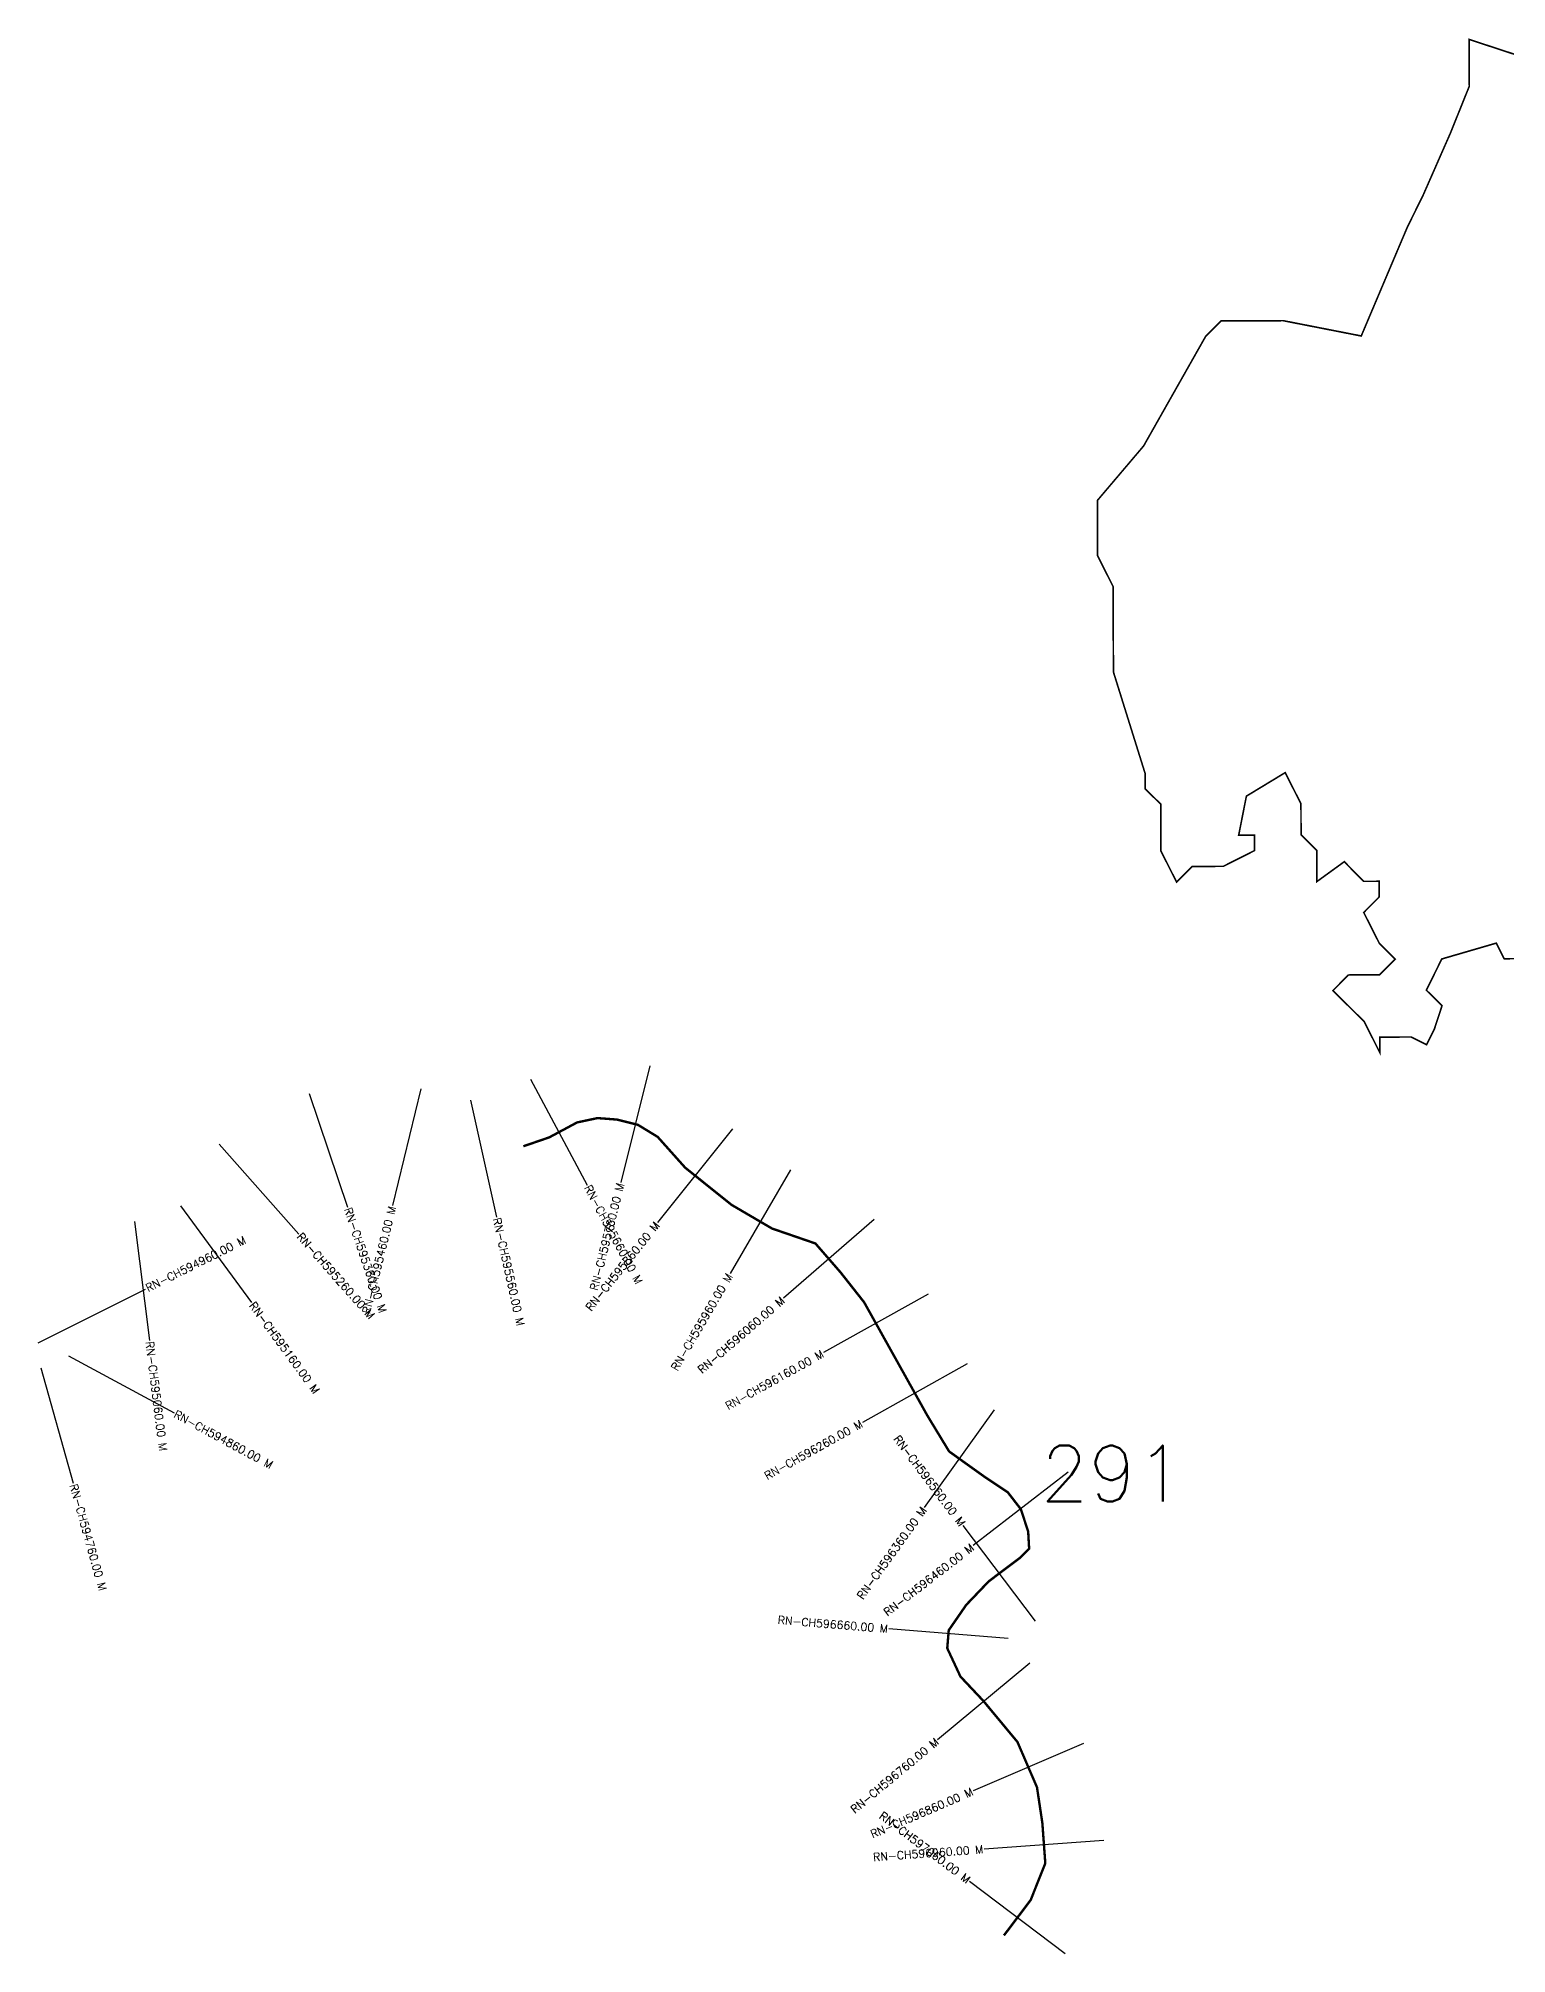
# Model space of a CAD drawing. Header units: metres. Extents: x 320455 to 329233, y 1832879 to 1836199.
# Drawn here: x 322226 to 324061, y 1832879 to 1835273 of the extents above; entities that cross this region are included whole.
import ezdxf
from ezdxf.enums import TextEntityAlignment as Align

# ---------------------------------------------------------------- set-up
doc = ezdxf.new("R2010")
doc.units = ezdxf.units.M
for name, color, linetype in [('CS', 134, 'Continuous'), ('CSMark', 6, 'Continuous'), ('NATURALLY PROTECTED', 3, 'Continuous')]:
    doc.layers.add(name, color=color, linetype=linetype)
doc.styles.get("Standard").update_dxf_attribs({"font": 'simplex.shx'})

msp = doc.modelspace()

# ---------------------------------------------------------------- linework, layer by layer
at = {"color": 6, "const_width": 2, "flags": 128}
msp.add_lwpolyline([(324077.6, 1834122.4), (324058.2, 1834122.3), (324048.3, 1834141.8), (323980.2, 1834122), (323960.9, 1834083), (323980.5, 1834063.6), (323970.9, 1834034.3), (323961.2, 1834014.8), (323941.7, 1834024.5), (323902.8, 1834024.3), (323902.8, 1834005.5), (323902.8, 1834004.8), (323898, 1834014.4), (323883.2, 1834043.7), (323844.1, 1834082.5), (323863.5, 1834102), (323902.4, 1834102.2), (323921.8, 1834121.8), (323902.3, 1834141.2), (323882.6, 1834180.1), (323902, 1834199.6), (323901.9, 1834219.1), (323882.4, 1834219), (323858.3, 1834243.6), (323824, 1834218.7), (323824, 1834257.5), (323804.3, 1834277.1), (323804.1, 1834316.1), (323784.4, 1834354.9), (323735.9, 1834325.5), (323726.3, 1834276.8), (323745.9, 1834276.8), (323745.9, 1834257.4), (323707.1, 1834237.8), (323668.1, 1834237.6), (323648.7, 1834218), (323629.1, 1834256.9), (323629.1, 1834315.3), (323609.2, 1834334.7), (323609.2, 1834354.2), (323569.7, 1834480.6), (323569.2, 1834587.7), (323549.6, 1834626.6), (323549.6, 1834695.1), (323607.4, 1834763.2), (323684.8, 1834899.9), (323704.2, 1834919.5), (323782, 1834919.8), (323879.5, 1834900.7), (323928.8, 1835017.1), (323937.4, 1835037.3), (323956.7, 1835076.3), (323968.8, 1835103.8), (323982, 1835133.9), (323990.7, 1835153.6), (324014.6, 1835212.9), (324014.3, 1835271.4), (324072.8, 1835252.2)], dxfattribs=at)
at = {"layer": 'CS'}
for p, q in [((322840.9, 1833971.6), (322911.6, 1833839.3)), ((322990, 1833988.3), (322953.7, 1833842.8)), ((322564, 1833954), (322612.1, 1833811.9)), ((322703.9, 1833959.5), (322668.3, 1833813.8)), ((322765.8, 1833945.7), (322798.5, 1833799.3)), ((323093.6, 1833909.6), (322999.8, 1833792.6)), ((322451.8, 1833890.7), (322551.1, 1833778.2)), ((323166, 1833858.4), (323090.5, 1833728.9)), ((322403.3, 1833813.6), (322491.9, 1833692.5)), ((322345.9, 1833793.9), (322364.5, 1833645)), ((323270.6, 1833796.2), (323157.3, 1833697.9)), ((322225.5, 1833642.3), (322359.7, 1833709.4)), ((323338.2, 1833703.1), (323207.2, 1833630)), ((322228.6, 1833611.1), (322269, 1833466.6)), ((322263.4, 1833625.8), (322395.4, 1833554.6)), ((323386.9, 1833615.8), (323255.9, 1833542.7)), ((323420.6, 1833558.4), (323333.2, 1833436.4)), ((323513, 1833480.5), (323394.2, 1833388.9)), ((323472.1, 1833294.1), (323381.8, 1833413.9)), ((323438.2, 1833272.6), (323288.7, 1833284.8)), ((323465.3, 1833241.9), (323349.9, 1833146)), ((323532.1, 1833141.6), (323394.3, 1833082.3)), ((323557.6, 1833020.2), (323408, 1833009.4)), ((323509.5, 1832878.7), (323389.8, 1832969.1))]:
    msp.add_line(p, q, dxfattribs=at)
at = {"layer": 'NATURALLY PROTECTED', "const_width": 3, "flags": 128}
msp.add_lwpolyline([(322832, 1833887.9), (322864.3, 1833899), (322899.2, 1833917.7), (322924.6, 1833923.1), (322948.7, 1833921.3), (322975.2, 1833914.7), (322999.9, 1833899.6), (323034.3, 1833861.1), (323092.2, 1833814.7), (323142.8, 1833785.1), (323197.1, 1833766.4), (323228.5, 1833730.3), (323258, 1833692.9), (323337.2, 1833551), (323364.3, 1833506.4), (323408.9, 1833474.5), (323437.5, 1833455.5), (323454, 1833434.2), (323463.1, 1833406.2), (323464.3, 1833384.9), (323453.4, 1833373.9), (323413.8, 1833344.1), (323385.7, 1833314.7), (323363.8, 1833283), (323361.9, 1833260.5), (323378.4, 1833225.1), (323407, 1833194.7), (323449.7, 1833143.3), (323474.1, 1833086.7), (323480.8, 1833042.2), (323484.5, 1832991.7), (323466.2, 1832945.7), (323432.8, 1832901.5)], dxfattribs=at)

# ---------------------------------------------------------------- texts
at = {"insert": (323478.4, 1833514), "char_height": 70, "attachment_point": 1}
msp.add_mtext_dynamic_manual_height_columns('291', width=95.172, gutter_width=1, heights=[0], dxfattribs=at)
at = {"layer": 'CSMark'}
for s, rotation, p in [('RN-CH595660.00 M', 298.1126, (322912.1, 1833838.4)), ('RN-CH595360.00 M', 288.7035, (322612.4, 1833811)), ('RN-CH594960.00 M', 26.5768, (322360.6, 1833709.9)), ('RN-CH595260.00 M', 311.4548, (322551.8, 1833777.5)), ('RN-CH595560.00 M', 282.6129, (322798.7, 1833798.4)), ('RN-CH595160.00 M', 306.1971, (322492.5, 1833691.7)), ('RN-CH595060.00 M', 277.1218, (322364.6, 1833644.1)), ('RN-CH594860.00 M', 331.6507, (322396.3, 1833554.1)), ('RN-CH594760.00 M', 285.6197, (322269.3, 1833465.6))]:
    msp.add_text(s, height=10, rotation=rotation, dxfattribs=at).set_placement(p, align=Align.MIDDLE_LEFT)
for s, rotation, p in [('RN-CH595760.00 M', 75.97, (322953.4, 1833841.8)), ('RN-CH595460.00 M', 76.2451, (322668, 1833812.8)), ('RN-CH595860.00 M', 51.281, (322999.2, 1833791.8)), ('RN-CH595960.00 M', 59.7556, (323089.9, 1833728)), ('RN-CH596060.00 M', 40.9283, (323156.5, 1833697.2)), ('RN-CH596160.00 M', 29.1522, (323206.3, 1833629.5)), ('RN-CH596260.00 M', 29.1522, (323255.1, 1833542.2)), ('RN-CH596560.00 M', 306.9975, (323381.2, 1833414.7)), ('RN-CH596360.00 M', 54.4028, (323332.7, 1833435.6)), ('RN-CH596460.00 M', 37.6622, (323393.4, 1833388.2)), ('RN-CH596660.00 M', 355.3615, (323287.7, 1833284.8)), ('RN-CH596760.00 M', 39.7302, (323349.2, 1833145.4)), ('RN-CH596860.00 M', 23.2824, (323393.4, 1833081.9)), ('RN-CH597060.00 M', 322.9443, (323389, 1832969.7)), ('RN-CH596960.00 M', 4.1362, (323407, 1833009.3))]:
    msp.add_text(s, height=10, rotation=rotation, dxfattribs=at).set_placement(p, align=Align.MIDDLE_RIGHT)

doc.saveas('drawing.dxf')
